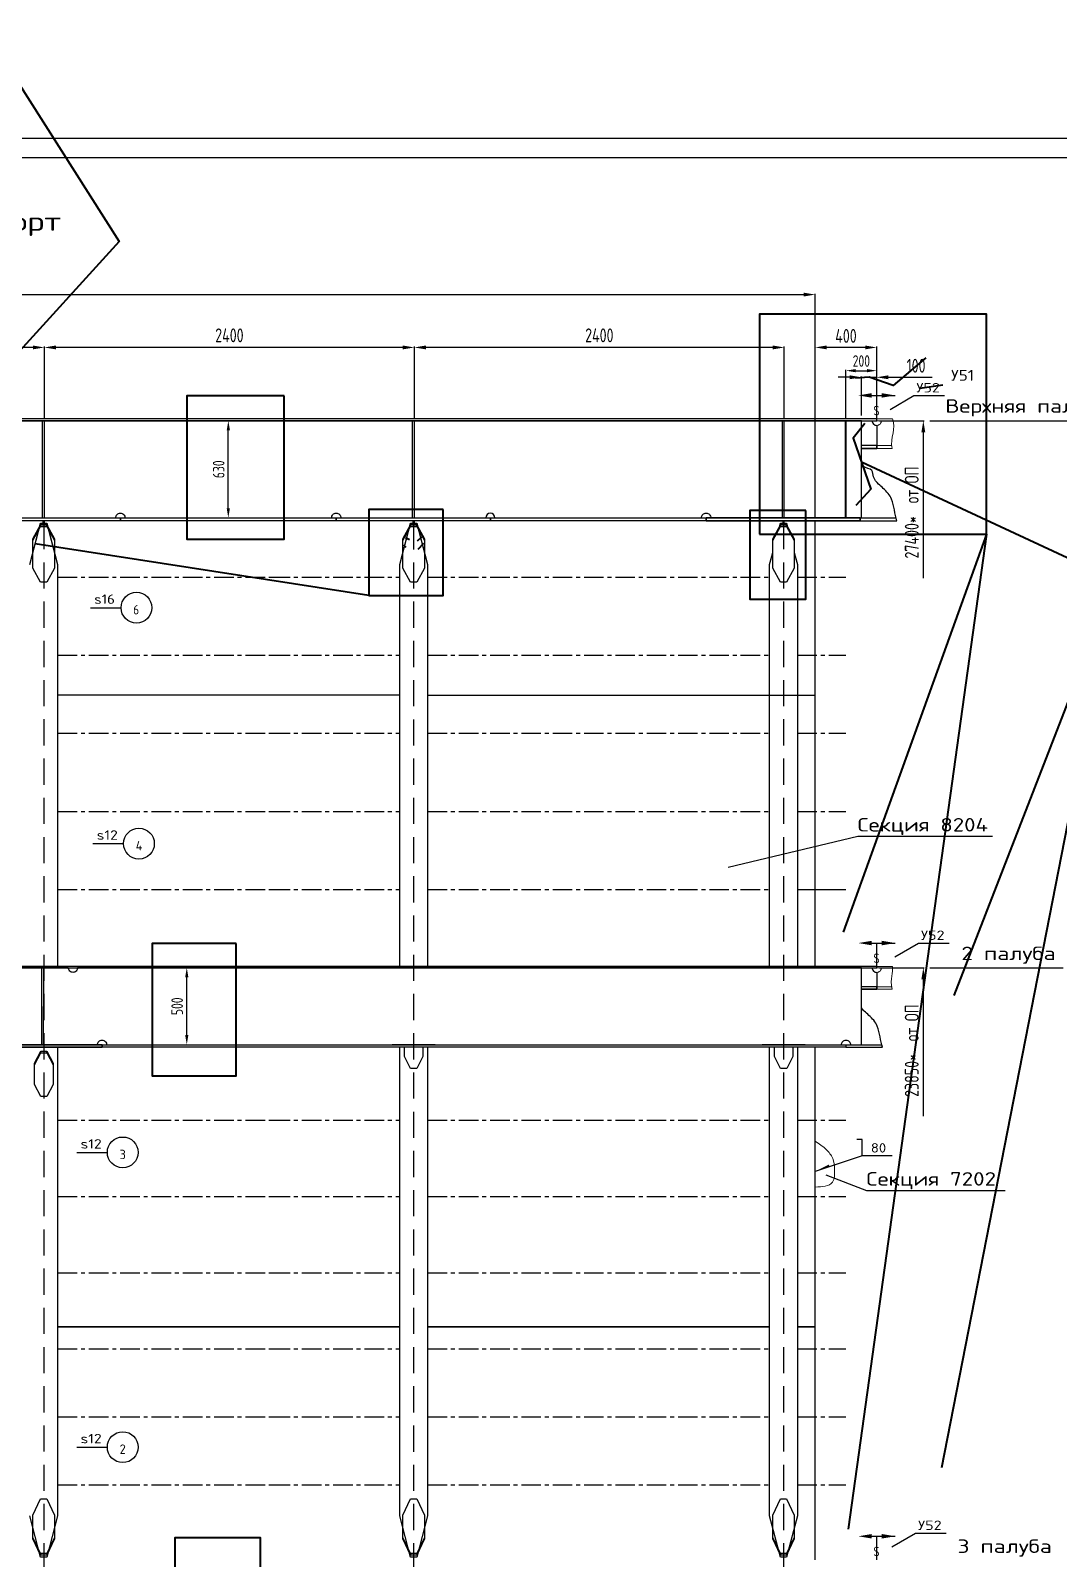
# Model space of a CAD drawing. Header units: millimetres. Extents: x -438477 to 631584, y 118817 to 676146.
# Drawn here: x 163486 to 170155, y 339644 to 349559 of the extents above; entities that cross this region are included whole.
import ezdxf
from ezdxf.enums import TextEntityAlignment as Align

# ---------------------------------------------------------------- set-up
doc = ezdxf.new("R2010")
doc.units = ezdxf.units.MM
for name, pattern in [('AVEVASOLID', [7.5, 7.5]), ('CENTERX2', [20.32, 12.7, -2.54, 2.54, -2.54]), ('DASHED', [2.546053, 1.697368, -0.848684])]:
    doc.linetypes.add(name, pattern=pattern)
doc.layers.get('Defpoints').update_dxf_attribs({"linetype": 'CONTINUOUS'})
for name, color, linetype in [('20_1', 1, 'CONTINUOUS'), ('20_FORMAT', 140, 'CONTINUOUS'), ('20_POZ', 4, 'CONTINUOUS'), ('20_TEXT', 1, 'CONTINUOUS')]:
    doc.layers.add(name, color=color, linetype=linetype)
doc.styles.add('SIMPLEX', font='simplex.shx', dxfattribs={"width": 0.7})
doc.linetypes.add('Шов_Монтажный', pattern='A,0.75,-0.0001,["/",Standard,S=1,R=0,X=0,Y=-0.5],0.75', length=1.5001)
doc.dimstyles.new('Lineyny', dxfattribs={"dimscale": 30, "dimtxt": 3, "dimasz": 2.5, "dimexe": 0.18, "dimexo": 0.625, "dimgap": 1, "dimtad": 1, "dimdec": 0, "dimlfac": -1, "dimzin": 0, "dimtxsty": 'SIMPLEX', "dimcen": 0, "dimdle": 0.38, "dimclrd": 2, "dimclre": 2, "dimclrt": 2, "dimadec": 0, "dimazin": 0, "dimtfac": 1, "dimtdec": 0, "dimtmove": 0, "dimatfit": 0, "dimfxl": 1, "dimtolj": 1, "dimtzin": 0, "dimlwd": -1, "dimarcsym": 0})

# ---------------------------------------------------------------- blocks, each defined once
blk = doc.blocks.new('*D3')
at = {"layer": '20_1', "color": 2, "lineweight": -2, "ltscale": 30, "transparency": 16777216}
blk.add_line((168995.1, 347027.2), (169283.8, 347027.2), dxfattribs=at)
at = {"layer": '20_1', "color": 2, "ltscale": 30, "transparency": 16777216}
blk.add_line((169278.4, 346952.2), (169278.4, 346005.5), dxfattribs=at)
at = {"layer": '20_1', "color": 2, "ltscale": 25, "transparency": 16777216}
blk.add_solid([(169290.9, 346952.2), (169265.9, 346952.2), (169278.4, 347027.2)], dxfattribs=at)
at = {"layer": 'Defpoints', "color": 0, "ltscale": 25, "transparency": 16777216}
for p in [(168976.4, 347027.2), (168606.9, 343927.2), (169278.4, 343927.2)]:
    blk.add_point(p, dxfattribs=at)
at = {"layer": '20_1', "color": 2, "ltscale": 25, "transparency": 16777216, "insert": (169203.4, 346431.5), "char_height": 90, "attachment_point": 5, "rotation": 90, "style": 'SIMPLEX'}
blk.add_mtext('\\A1;27400*  от ОП', dxfattribs=at)
blk = doc.blocks.new('*D4')
at = {"layer": '20_1', "color": 2, "lineweight": -2, "ltscale": 30, "transparency": 16777216}
blk.add_line((168995.1, 343477.2), (169283.8, 343477.2), dxfattribs=at)
at = {"layer": '20_1', "color": 2, "ltscale": 30, "transparency": 16777216}
blk.add_line((169278.4, 343402.2), (169278.4, 342513.1), dxfattribs=at)
at = {"layer": '20_1', "color": 2, "ltscale": 25, "transparency": 16777216}
blk.add_solid([(169290.9, 343402.2), (169265.9, 343402.2), (169278.4, 343477.2)], dxfattribs=at)
at = {"layer": 'Defpoints', "color": 0, "ltscale": 25, "transparency": 16777216}
for p in [(168976.4, 343477.2), (168606.9, 340377.2), (169278.4, 340377.2)]:
    blk.add_point(p, dxfattribs=at)
at = {"layer": '20_1', "color": 2, "ltscale": 25, "transparency": 16777216, "insert": (169203.4, 342939.1), "char_height": 90, "attachment_point": 5, "rotation": 90, "style": 'SIMPLEX'}
blk.add_mtext('\\A1;23850*  от ОП', dxfattribs=at)
blk = doc.blocks.new('*D7')
at = {"layer": '20_1', "color": 2, "lineweight": -2, "ltscale": 30, "transparency": 16777216}
for p, q in [((157376.4, 347047), (157376.4, 347851.2)), ((168576.6, 346396), (168576.6, 347851.2))]:
    blk.add_line(p, q, dxfattribs=at)
at = {"layer": '20_1', "color": 2, "ltscale": 30, "transparency": 16777216}
blk.add_line((157451.4, 347845.8), (168501.6, 347845.8), dxfattribs=at)
at = {"layer": '20_1', "color": 2, "ltscale": 25, "transparency": 16777216}
for points in [[(157451.4, 347858.3), (157451.4, 347833.3), (157376.4, 347845.8)], [(168501.6, 347833.3), (168501.6, 347858.3), (168576.6, 347845.8)]]:
    blk.add_solid(points, dxfattribs=at)
at = {"layer": 'Defpoints', "color": 0, "ltscale": 25, "transparency": 16777216}
for p in [(168576.6, 347845.8), (157376.4, 347028.2), (168576.6, 346377.2)]:
    blk.add_point(p, dxfattribs=at)
at = {"layer": '20_1', "color": 2, "ltscale": 25, "transparency": 16777216, "insert": (162976.5, 347924.3), "char_height": 90, "attachment_point": 5, "style": 'SIMPLEX'}
blk.add_mtext('\\A1;11200*', dxfattribs=at)
blk = doc.blocks.new('*D9')
at = {"layer": '20_1', "color": 2, "ltscale": 30, "transparency": 16777216}
for p, q in [((168801.4, 347309.2), (168726.4, 347309.2)), ((168876.4, 347309.2), (168976.4, 347309.2)), ((169051.4, 347309.2), (169336.4, 347309.2))]:
    blk.add_line(p, q, dxfattribs=at)
at = {"layer": '20_1', "color": 2, "lineweight": -2, "ltscale": 30, "transparency": 16777216}
for p, q in [((168876.4, 347061), (168876.4, 347314.6)), ((168976.4, 347046), (168976.4, 347314.6))]:
    blk.add_line(p, q, dxfattribs=at)
at = {"layer": '20_1', "color": 2, "ltscale": 25, "transparency": 16777216}
for points in [[(168801.4, 347296.7), (168801.4, 347321.7), (168876.4, 347309.2)], [(169051.4, 347321.7), (169051.4, 347296.7), (168976.4, 347309.2)]]:
    blk.add_solid(points, dxfattribs=at)
at = {"layer": 'Defpoints', "color": 0, "ltscale": 25, "transparency": 16777216}
for p in [(168976.4, 347309.2), (168876.4, 347042.2), (168976.4, 347027.2)]:
    blk.add_point(p, dxfattribs=at)
at = {"layer": '20_1', "color": 2, "ltscale": 25, "transparency": 16777216, "insert": (169231.4, 347384.2), "char_height": 90, "attachment_point": 5, "style": 'SIMPLEX'}
blk.add_mtext('\\A1;100', dxfattribs=at)
blk = doc.blocks.new('*D34')
at = {"layer": '20_1', "color": 2, "lineweight": -2, "ltscale": 30, "transparency": 16777216}
for p, q in [((161176.4, 347046), (161176.4, 347508.3)), ((163576.4, 347046), (163576.4, 347508.3))]:
    blk.add_line(p, q, dxfattribs=at)
at = {"layer": '20_1', "color": 2, "ltscale": 30, "transparency": 16777216}
blk.add_line((163501.4, 347502.9), (161251.4, 347502.9), dxfattribs=at)
at = {"layer": '20_1', "color": 2, "ltscale": 25, "transparency": 16777216}
for points in [[(161251.4, 347515.4), (161251.4, 347490.4), (161176.4, 347502.9)], [(163501.4, 347490.4), (163501.4, 347515.4), (163576.4, 347502.9)]]:
    blk.add_solid(points, dxfattribs=at)
at = {"layer": 'Defpoints', "color": 0, "ltscale": 25, "transparency": 16777216}
for p in [(161176.4, 347502.9), (161176.4, 347027.2), (163576.4, 347027.2)]:
    blk.add_point(p, dxfattribs=at)
at = {"layer": '20_1', "color": 2, "ltscale": 25, "transparency": 16777216, "insert": (162376.4, 347581.4), "char_height": 90, "attachment_point": 5, "style": 'SIMPLEX'}
blk.add_mtext('\\A1;2400', dxfattribs=at)
blk = doc.blocks.new('*D35')
at = {"layer": '20_1', "color": 2, "lineweight": -2, "ltscale": 30, "transparency": 16777216}
for p, q in [((163576.4, 347046), (163576.4, 347508.3)), ((165976.4, 347046), (165976.4, 347508.3))]:
    blk.add_line(p, q, dxfattribs=at)
at = {"layer": '20_1', "color": 2, "ltscale": 30, "transparency": 16777216}
blk.add_line((165901.4, 347502.9), (163651.4, 347502.9), dxfattribs=at)
at = {"layer": '20_1', "color": 2, "ltscale": 25, "transparency": 16777216}
for points in [[(163651.4, 347515.4), (163651.4, 347490.4), (163576.4, 347502.9)], [(165901.4, 347490.4), (165901.4, 347515.4), (165976.4, 347502.9)]]:
    blk.add_solid(points, dxfattribs=at)
at = {"layer": 'Defpoints', "color": 0, "ltscale": 25, "transparency": 16777216}
for p in [(163576.4, 347502.9), (163576.4, 347027.2), (165976.4, 347027.2)]:
    blk.add_point(p, dxfattribs=at)
at = {"layer": '20_1', "color": 2, "ltscale": 25, "transparency": 16777216, "insert": (164776.4, 347581.4), "char_height": 90, "attachment_point": 5, "style": 'SIMPLEX'}
blk.add_mtext('\\A1;2400', dxfattribs=at)
blk = doc.blocks.new('*D36')
at = {"layer": '20_1', "color": 2, "lineweight": -2, "ltscale": 30, "transparency": 16777216}
for p, q in [((165976.4, 347046), (165976.4, 347508.3)), ((168376.4, 347046), (168376.4, 347508.3))]:
    blk.add_line(p, q, dxfattribs=at)
at = {"layer": '20_1', "color": 2, "ltscale": 30, "transparency": 16777216}
blk.add_line((168301.4, 347502.9), (166051.4, 347502.9), dxfattribs=at)
at = {"layer": '20_1', "color": 2, "ltscale": 25, "transparency": 16777216}
for points in [[(166051.4, 347515.4), (166051.4, 347490.4), (165976.4, 347502.9)], [(168301.4, 347490.4), (168301.4, 347515.4), (168376.4, 347502.9)]]:
    blk.add_solid(points, dxfattribs=at)
at = {"layer": 'Defpoints', "color": 0, "ltscale": 25, "transparency": 16777216}
for p in [(165976.4, 347502.9), (165976.4, 347027.2), (168376.4, 347027.2)]:
    blk.add_point(p, dxfattribs=at)
at = {"layer": '20_1', "color": 2, "ltscale": 25, "transparency": 16777216, "insert": (167176.4, 347581.4), "char_height": 90, "attachment_point": 5, "style": 'SIMPLEX'}
blk.add_mtext('\\A1;2400', dxfattribs=at)
blk = doc.blocks.new('*D39')
at = {"layer": '20_1', "color": 2, "lineweight": -2, "ltscale": 30, "transparency": 16777216}
for p, q in [((168576.6, 346396), (168576.6, 347508.3)), ((168976.4, 347058), (168976.4, 347508.3))]:
    blk.add_line(p, q, dxfattribs=at)
at = {"layer": '20_1', "color": 2, "ltscale": 30, "transparency": 16777216}
blk.add_line((168901.4, 347502.9), (168651.6, 347502.9), dxfattribs=at)
at = {"layer": '20_1', "color": 2, "ltscale": 25, "transparency": 16777216}
for points in [[(168651.6, 347515.4), (168651.6, 347490.4), (168576.6, 347502.9)], [(168901.4, 347490.4), (168901.4, 347515.4), (168976.4, 347502.9)]]:
    blk.add_solid(points, dxfattribs=at)
at = {"layer": 'Defpoints', "color": 0, "ltscale": 25, "transparency": 16777216}
for p in [(168576.6, 347502.9), (168976.4, 347039.2), (168576.6, 346377.2)]:
    blk.add_point(p, dxfattribs=at)
at = {"layer": '20_1', "color": 2, "ltscale": 25, "transparency": 16777216, "insert": (168776.5, 347577.9), "char_height": 90, "attachment_point": 5, "style": 'SIMPLEX'}
blk.add_mtext('\\A1;400', dxfattribs=at)
blk = doc.blocks.new('*D174')
at = {"layer": '20_1', "color": 2, "lineweight": -2, "ltscale": 25, "transparency": 16777216}
for p, q in [((164753.7, 347027.2), (164764.8, 347027.2)), ((164753.7, 346397.2), (164764.8, 346397.2))]:
    blk.add_line(p, q, dxfattribs=at)
at = {"layer": '20_1', "color": 2, "ltscale": 25, "transparency": 16777216}
blk.add_line((164769.3, 346459.7), (164769.3, 346964.7), dxfattribs=at)
at = {"layer": '20_1', "color": 2, "lineweight": 40, "ltscale": 25, "transparency": 16777216}
for points in [[(164758.9, 346964.7), (164779.8, 346964.7), (164769.3, 347027.2)], [(164758.9, 346459.7), (164779.8, 346459.7), (164769.3, 346397.2)]]:
    blk.add_solid(points, dxfattribs=at)
at = {"layer": 'Defpoints', "color": 0, "lineweight": 40, "ltscale": 25, "transparency": 16777216}
for p in [(164769.3, 347027.2), (164769.3, 347027.2), (164769.3, 346397.2)]:
    blk.add_point(p, dxfattribs=at)
at = {"layer": '20_1', "color": 2, "lineweight": 40, "ltscale": 25, "transparency": 16777216, "insert": (164706.8, 346712.2), "char_height": 75, "attachment_point": 5, "rotation": 90, "style": 'SIMPLEX'}
blk.add_mtext('\\A1;630', dxfattribs=at)
blk = doc.blocks.new('*D175')
at = {"layer": '20_1', "color": 2, "lineweight": -2, "ltscale": 25, "transparency": 16777216}
for p, q in [((164484.2, 343477.2), (164495.3, 343477.2)), ((164484.2, 342977.2), (164495.3, 342977.2))]:
    blk.add_line(p, q, dxfattribs=at)
at = {"layer": '20_1', "color": 2, "ltscale": 25, "transparency": 16777216}
blk.add_line((164499.8, 343039.7), (164499.8, 343414.7), dxfattribs=at)
at = {"layer": '20_1', "color": 2, "lineweight": 40, "ltscale": 25, "transparency": 16777216}
for points in [[(164489.4, 343414.7), (164510.2, 343414.7), (164499.8, 343477.2)], [(164489.4, 343039.7), (164510.2, 343039.7), (164499.8, 342977.2)]]:
    blk.add_solid(points, dxfattribs=at)
at = {"layer": 'Defpoints', "color": 0, "lineweight": 40, "ltscale": 25, "transparency": 16777216}
for p in [(164499.8, 343477.2), (164499.8, 343477.2), (164499.8, 342977.2)]:
    blk.add_point(p, dxfattribs=at)
at = {"layer": '20_1', "color": 2, "lineweight": 40, "ltscale": 25, "transparency": 16777216, "insert": (164437.3, 343227.2), "char_height": 75, "attachment_point": 5, "rotation": 90, "style": 'SIMPLEX'}
blk.add_mtext('\\A1;500', dxfattribs=at)
blk = doc.blocks.new('*D335')
at = {"layer": '20_1', "color": 2, "lineweight": -2, "ltscale": 25, "transparency": 16777216}
for p, q in [((168776.4, 347042.8), (168776.4, 347356.6)), ((168976.4, 347054.8), (168976.4, 347356.6))]:
    blk.add_line(p, q, dxfattribs=at)
at = {"layer": '20_1', "color": 2, "ltscale": 25, "transparency": 16777216}
blk.add_line((168838.9, 347352.1), (168913.9, 347352.1), dxfattribs=at)
at = {"layer": '20_1', "color": 2, "lineweight": 40, "ltscale": 25, "transparency": 16777216}
for points in [[(168838.9, 347362.5), (168838.9, 347341.7), (168776.4, 347352.1)], [(168913.9, 347362.5), (168913.9, 347341.7), (168976.4, 347352.1)]]:
    blk.add_solid(points, dxfattribs=at)
at = {"layer": 'Defpoints', "color": 0, "lineweight": 40, "ltscale": 25, "transparency": 16777216}
for p in [(168976.4, 347352.1), (168776.4, 347027.2), (168976.4, 347039.2)]:
    blk.add_point(p, dxfattribs=at)
at = {"layer": '20_1', "color": 2, "lineweight": 40, "ltscale": 25, "transparency": 16777216, "insert": (168876.4, 347414.6), "char_height": 75, "attachment_point": 5, "style": 'SIMPLEX'}
blk.add_mtext('\\A1;200', dxfattribs=at)

msp = doc.modelspace()

# ---------------------------------------------------------------- hatches: boundary and pattern name
at = {"layer": '20_1'}
msp.add_hatch(color=6, dxfattribs=at).paths.add_polyline_path([(168664.842, 342199.891), (168672.423, 342185.048), (168575.787, 342154.403)])

# ---------------------------------------------------------------- linework, layer by layer
at = {"layer": '20_1', "linetype": 'AVEVASOLID'}
for p, q in [((165543.026, 347027.221), (162509.688, 347027.221)), ((168576.357, 347027.221), (165543.026, 347027.221)), ((163950.356, 342977.221), (163900.356, 342977.221)), ((163900.356, 342961.221), (163950.356, 342961.221)), ((163950.356, 342961.221), (163950.356, 342977.221))]:
    msp.add_line(p, q, dxfattribs=at)
at = {"layer": '20_1', "color": 0, "linetype": 'AVEVASOLID'}
for p, q in [((163562.355, 347027.221), (163562.355, 346407.22)), ((163576.357, 346407.22), (163576.357, 347027.221)), ((165962.355, 347027.221), (165962.355, 346397.219)), ((165976.357, 346397.219), (165976.357, 347027.221)), ((168362.355, 347027.221), (168362.355, 346397.219)), ((168376.357, 346397.219), (168376.357, 347027.221)), ((163562.355, 346489.932), (163562.355, 346397.259)), ((163576.357, 346397.259), (163576.357, 346489.932)), ((163566.353, 346377.221), (163566.353, 346362.222)), ((163566.353, 346362.222), (163576.357, 346362.222)), ((163576.357, 346362.222), (163576.357, 346377.221)), ((165966.353, 346377.221), (165966.353, 346362.222)), ((165966.353, 346362.222), (165976.357, 346362.222)), ((165976.357, 346362.222), (165976.357, 346377.221)), ((168366.353, 346377.221), (168366.353, 346362.222)), ((168366.353, 346362.222), (168376.357, 346362.222)), ((168376.357, 346362.222), (168376.357, 346377.221)), ((163556.35, 343477.221), (163556.35, 342977.216)), ((163570.351, 342977.221), (163571.355, 343477.221))]:
    msp.add_line(p, q, dxfattribs=at)
at = {"layer": '20_1', "color": 30, "lineweight": 40, "ltscale": 25}
msp.add_line((168776.369, 346397.221), (168776.369, 347027.22), dxfattribs=at)
at = {"layer": '20_1', "color": 252, "lineweight": 0, "ltscale": 30}
for p, q in [((168976.353, 347027.226), (169082.253, 347027.216)), ((168976.357, 347039.221), (169077.734, 347039.221)), ((168976.36, 343485.22), (169077.737, 343485.22)), ((168976.357, 343477.221), (169078.776, 343477.228))]:
    msp.add_line(p, q, dxfattribs=at)
at = {"layer": '20_1', "color": 6, "linetype": 'Шов_Монтажный', "ltscale": 25}
for p, q in [((168976.357, 346997.219), (168976.357, 346847.219)), ((168976.357, 343443.218), (168976.357, 343337.131))]:
    msp.add_line(p, q, dxfattribs=at)
at = {"layer": '20_1', "color": 92, "linetype": 'AVEVASOLID', "lineweight": 0}
for p, q in [((163719.356, 346397.219), (163069.356, 346397.219)), ((163419.356, 346377.221), (163719.356, 346377.221)), ((163576.357, 346377.221), (163566.353, 346377.221)), ((163576.357, 346377.221), (163566.353, 346377.221)), ((164069.356, 346397.219), (164019.356, 346397.219)), ((164019.356, 346377.221), (164069.356, 346377.221)), ((164069.356, 346377.221), (164069.356, 346397.219)), ((165469.356, 346397.219), (165469.356, 346377.221)), ((165519.356, 346397.219), (165469.356, 346397.219)), ((165469.356, 346377.221), (165519.356, 346377.221)), ((166119.356, 346397.219), (165819.356, 346397.219)), ((165819.356, 346377.221), (166119.356, 346377.221)), ((165976.357, 346377.221), (165966.353, 346377.221)), ((165976.357, 346377.221), (165966.353, 346377.221)), ((166469.356, 346397.219), (166419.356, 346397.219)), ((166419.356, 346377.221), (166469.356, 346377.221)), ((166469.356, 346377.221), (166469.356, 346397.219)), ((167869.356, 346397.219), (167869.356, 346377.221)), ((167919.356, 346397.219), (167869.356, 346397.219)), ((167869.356, 346377.221), (167919.356, 346377.221)), ((167966.286, 346397.219), (167919.356, 346397.219)), ((167919.356, 346377.221), (167966.286, 346377.221)), ((168012.063, 346397.219), (167966.286, 346397.219)), ((167966.286, 346377.221), (168012.063, 346377.221)), ((168055.55, 346397.219), (168012.063, 346397.219)), ((168012.063, 346377.221), (168055.55, 346377.221)), ((168095.693, 346397.219), (168055.55, 346397.219)), ((168055.55, 346377.221), (168095.693, 346377.221)), ((168131.49, 346397.219), (168095.693, 346397.219)), ((168095.693, 346377.221), (168131.49, 346377.221)), ((168162.063, 346397.219), (168131.49, 346397.219)), ((168131.49, 346377.221), (168162.063, 346377.221)), ((168186.654, 346397.219), (168162.063, 346397.219)), ((168162.063, 346377.221), (168186.654, 346377.221)), ((168204.671, 346397.219), (168186.654, 346397.219)), ((168186.654, 346377.221), (168204.671, 346377.221)), ((168215.657, 346397.219), (168204.671, 346397.219)), ((168204.671, 346377.221), (168215.657, 346377.221)), ((168219.356, 346397.219), (168215.657, 346397.219)), ((168215.657, 346377.221), (168219.356, 346377.221)), ((168519.356, 346397.219), (168219.356, 346397.219)), ((168219.356, 346377.221), (168519.356, 346377.221)), ((168376.357, 346377.221), (168366.353, 346377.221)), ((168376.357, 346377.221), (168366.353, 346377.221)), ((168523.049, 346397.219), (168519.356, 346397.219)), ((168519.356, 346377.221), (168523.049, 346377.221)), ((168534.041, 346397.219), (168523.049, 346397.219)), ((168523.049, 346377.221), (168534.041, 346377.221)), ((168552.053, 346397.219), (168534.041, 346397.219)), ((168534.041, 346377.221), (168552.053, 346377.221)), ((168576.65, 346397.219), (168552.053, 346397.219)), ((168552.053, 346377.221), (168576.65, 346377.221)), ((168607.222, 346397.219), (168576.65, 346397.219)), ((168576.65, 346377.221), (168607.222, 346377.221)), ((168607.222, 346377.221), (168643.02, 346377.221)), ((168643.02, 346377.221), (168683.162, 346377.221)), ((168683.162, 346377.221), (168726.65, 346377.221)), ((168772.426, 346397.219), (168726.65, 346397.219)), ((168726.65, 346377.221), (168772.426, 346377.221)), ((168819.356, 346397.219), (168772.426, 346397.219)), ((168772.426, 346377.221), (168819.356, 346377.221)), ((168869.356, 346397.219), (168819.356, 346397.219)), ((168819.356, 346377.221), (168869.356, 346377.221)), ((168869.356, 346377.221), (168869.356, 346397.219)), ((168576.357, 345246.221), (168576.357, 345247.949)), ((168976.357, 343485.22), (163761.342, 343485.22)), ((168976.357, 343477.221), (168976.357, 343485.22)), ((163761.342, 343477.221), (168976.357, 343477.221)), ((163680.355, 342977.221), (163460.354, 342977.221)), ((163460.354, 342961.221), (163680.355, 342961.221)), ((163683.065, 342977.221), (163680.355, 342977.221)), ((163680.355, 342961.221), (163683.065, 342961.221)), ((163691.121, 342977.221), (163683.065, 342977.221)), ((163683.065, 342961.221), (163691.121, 342961.221)), ((163704.335, 342977.221), (163691.121, 342977.221)), ((163691.121, 342961.221), (163704.335, 342961.221)), ((163722.371, 342977.221), (163704.335, 342977.221)), ((163704.335, 342961.221), (163722.371, 342961.221)), ((163744.796, 342977.221), (163722.371, 342977.221)), ((163722.371, 342961.221), (163744.796, 342961.221)), ((163771.041, 342977.221), (163744.796, 342977.221)), ((163744.796, 342961.221), (163771.041, 342961.221)), ((163800.478, 342977.221), (163771.041, 342977.221)), ((163771.041, 342961.221), (163800.478, 342961.221)), ((163800.478, 342961.221), (163832.369, 342961.221)), ((163832.369, 342961.221), (163865.944, 342961.221)), ((163900.356, 342977.221), (163865.944, 342977.221)), ((163865.944, 342961.221), (163900.356, 342961.221)), ((168576.357, 341147.219), (168576.357, 341148.95))]:
    msp.add_line(p, q, dxfattribs=at)
at = {"layer": '20_1', "color": 12, "linetype": 'AVEVASOLID'}
for p, q in [((163551.357, 346360.36), (163551.357, 346362.377)), ((163551.357, 346362.377), (163591.353, 346362.377)), ((163591.353, 346360.36), (163591.353, 346362.377)), ((165951.357, 346360.36), (165951.357, 346362.377)), ((165951.357, 346362.377), (165991.353, 346362.377)), ((165991.353, 346360.36), (165991.353, 346362.377)), ((168351.357, 346360.36), (168351.357, 346362.377)), ((168351.357, 346362.377), (168391.353, 346362.377)), ((168391.353, 346360.36), (168391.353, 346362.377)), ((163551.357, 346341.821), (163551.357, 346352.407)), ((163551.357, 346352.407), (163591.353, 346352.407)), ((163591.353, 346341.821), (163591.353, 346352.407)), ((165951.357, 346341.821), (165951.357, 346352.407)), ((165951.357, 346352.407), (165991.353, 346352.407)), ((165991.353, 346341.821), (165991.353, 346352.407)), ((168351.357, 346341.821), (168351.357, 346352.407)), ((168351.357, 346352.407), (168391.353, 346352.407)), ((168391.353, 346341.821), (168391.353, 346352.407)), ((163501.357, 346070.043), (163501.357, 346250.237)), ((165901.357, 346070.043), (165901.357, 346250.237)), ((168301.357, 346070.043), (168301.357, 346250.237)), ((165881.356, 343485.22), (165881.356, 346093.179)), ((168281.356, 343485.22), (168281.356, 346093.179)), ((163552.358, 342925.82), (163552.358, 342936.407)), ((163552.358, 342936.407), (163592.354, 342936.407)), ((163592.354, 342925.82), (163592.354, 342936.407)), ((166112.355, 342977.239), (165832.357, 342977.239)), ((165881.356, 339919.229), (165881.356, 342961.221)), ((165912.355, 342902.123), (165912.355, 342961.221)), ((168512.355, 342977.239), (168232.357, 342977.239)), ((168281.356, 339919.229), (168281.356, 342961.221)), ((168312.355, 342902.123), (168312.355, 342961.221)), ((163512.355, 342720.126), (163512.355, 342847.317)), ((163551.357, 339674.725), (163551.357, 339665.566)), ((163591.353, 339665.566), (163551.357, 339665.566)), ((163591.353, 339674.725), (163591.353, 339665.566)), ((165951.357, 339674.725), (165951.357, 339665.566)), ((165991.353, 339665.566), (165951.357, 339665.566)), ((165991.353, 339674.725), (165991.353, 339665.566)), ((168351.357, 339674.725), (168351.357, 339665.566)), ((168391.353, 339665.566), (168351.357, 339665.566)), ((168391.353, 339674.725), (168391.353, 339665.566))]:
    msp.add_line(p, q, dxfattribs=at)
at = {"layer": '20_1', "color": 0, "linetype": 'DASHED', "ltscale": 100}
for p, q in [((163571.355, 346362.377), (163571.355, 336560.47)), ((165971.355, 346362.222), (165971.355, 336560.47)), ((168371.355, 346362.377), (168371.355, 336560.47))]:
    msp.add_line(p, q, dxfattribs=at)
at = {"layer": '20_1', "color": 6, "linetype": 'Шов_Монтажный', "ltscale": 100}
for p, q in [((168576.357, 345246.221), (168576.65, 346377.221)), ((168576.357, 343485.22), (168576.357, 345246.221)), ((168576.357, 341147.219), (168576.357, 342961.221)), ((168576.357, 339635.22), (168576.357, 341147.219))]:
    msp.add_line(p, q, dxfattribs=at)
at = {"layer": '20_1', "color": 252, "ltscale": 25}
for p, q in [((168869.356, 346397.219), (169102.37, 346397.219)), ((168869.356, 346377.221), (169107.449, 346377.221)), ((168776.357, 342977.221), (169010.278, 342977.221)), ((168776.357, 342961.221), (169014.45, 342961.221))]:
    msp.add_line(p, q, dxfattribs=at)
at = {"layer": '20_1', "color": 3, "linetype": 'CENTERX2', "ltscale": 10}
for p, q in [((163661.354, 346012.886), (165043.026, 346012.886)), ((165043.026, 346012.886), (165881.356, 346012.886)), ((166061.354, 346012.886), (168281.356, 346012.886)), ((168461.354, 346012.886), (168776.357, 346012.886)), ((163661.354, 345505.898), (165043.026, 345505.898)), ((165043.026, 345505.898), (165881.356, 345505.898)), ((166061.354, 345505.898), (168281.356, 345505.898)), ((168461.354, 345505.898), (168776.357, 345505.898)), ((163661.354, 344998.829), (165043.026, 344998.829)), ((165043.026, 344998.829), (165881.356, 344998.829)), ((166061.354, 344998.829), (168281.356, 344998.829)), ((168461.354, 344998.829), (168776.357, 344998.829)), ((163661.354, 344491.515), (165043.026, 344491.515)), ((165043.026, 344491.515), (165881.356, 344491.515)), ((166061.354, 344491.515), (168281.356, 344491.515)), ((168461.354, 344491.515), (168776.357, 344491.515)), ((163661.354, 343984.22), (165043.023, 343984.22)), ((165043.023, 343984.22), (165881.356, 343984.22)), ((166061.354, 343984.22), (168281.356, 343984.22)), ((163661.354, 342487.215), (165043.026, 342487.215)), ((165043.026, 342487.215), (165881.356, 342487.215)), ((166061.354, 342487.215), (168281.356, 342487.215)), ((168461.354, 342487.215), (168776.357, 342487.215)), ((163661.354, 341993.215), (165043.026, 341993.215)), ((165043.026, 341993.215), (165881.356, 341993.215)), ((166061.354, 341993.215), (168281.356, 341993.215)), ((168461.354, 341993.215), (168776.357, 341993.215)), ((163661.354, 341498.217), (165043.02, 341498.217)), ((165043.02, 341498.217), (165881.356, 341498.217)), ((166061.354, 341498.217), (168281.356, 341498.217)), ((168461.354, 341498.217), (168776.357, 341498.217)), ((163661.354, 341003.215), (165043.026, 341003.215)), ((165043.026, 341003.215), (165881.356, 341003.215)), ((166061.354, 341003.215), (168281.356, 341003.215)), ((168461.354, 341003.215), (168776.357, 341003.215)), ((163661.354, 340563.216), (165043.026, 340563.216)), ((165043.026, 340563.216), (165881.356, 340563.216)), ((166061.354, 340563.216), (168281.356, 340563.216)), ((168461.354, 340563.216), (168776.357, 340563.216)), ((163661.354, 340122.216), (165043.026, 340122.216)), ((165043.026, 340122.216), (165881.356, 340122.216)), ((166061.354, 340122.216), (168281.356, 340122.216)), ((168461.354, 340122.216), (168776.357, 340122.216))]:
    msp.add_line(p, q, dxfattribs=at)
at = {"layer": '20_1', "color": 6, "linetype": 'AVEVASOLID'}
for p, q in [((165881.356, 345246.221), (163661.354, 345246.221)), ((166061.354, 345246.221), (168576.357, 345246.221)), ((164843.026, 341147.219), (163661.354, 341147.219)), ((163661.354, 341147.219), (164843.026, 341147.219)), ((164843.026, 341147.219), (165881.356, 341147.219)), ((165881.356, 341147.219), (164843.026, 341147.219)), ((168281.356, 341147.219), (166061.354, 341147.219)), ((166061.354, 341147.219), (168281.356, 341147.219)), ((168576.357, 341147.219), (168461.354, 341147.219)), ((168461.354, 341147.219), (168576.357, 341147.219))]:
    msp.add_line(p, q, dxfattribs=at)
at = {"layer": '20_1', "color": 3, "ltscale": 10}
msp.add_line((168461.354, 343984.22), (168776.357, 343984.22), dxfattribs=at)
at = {"layer": '20_1', "color": 30, "lineweight": 40, "ltscale": 25}
for points in [[(163189.526, 349559.407), (164061.399, 348189.934), (163349.437, 347407.686)], [(169294.19, 347434.795), (169082.341, 347256.2), (168926.36, 347309.213), (168838.866, 347302.963)], [(169405.079, 347257.853), (169256.123, 347236.356)], [(168899.27, 347009.481), (168822.807, 346913.153), (168937.501, 346582.649), (168841.092, 346476.357)], [(173431.458, 345993.328), (170522.88, 345993.328), (168876.369, 346758.807)], [(165918.941, 346270.259), (165944.658, 346256.243)], [(166022.142, 346272.261), (165995.423, 346246.232)], [(169688.161, 346291.911), (168759.442, 343709.008)], [(169688.161, 346291.911), (168791.32, 339834.243)], [(165681.484, 345891.972), (163516.356, 346228.787)], [(165905.936, 346221.14), (165921.469, 346206.142)], [(166035.836, 346229.881), (165999.43, 346190.505)], [(170522.88, 345993.328), (169395.804, 340231.04)], [(170522.88, 345993.328), (169475.589, 343296.799)]]:
    msp.add_lwpolyline(points, dxfattribs=at)
for points in [[(168216.551, 346291.911), (169688.161, 346291.911), (169688.161, 347719.777), (168216.551, 347719.777)], [(165132.041, 347187.792), (164499.779, 347187.792), (164499.779, 346257.892), (165132.041, 346257.892)], [(166162.823, 346450.541), (165681.484, 346450.541), (165681.484, 345891.972), (166162.823, 345891.972)], [(168517.12, 346445.415), (168153.878, 346445.415), (168153.878, 345868.908), (168517.12, 345868.908)], [(164820.633, 343633.625), (164274.701, 343633.625), (164274.701, 342776.46), (164820.633, 342776.46)], [(164422.964, 338838.021), (164979.122, 338838.021), (164979.122, 339777.788), (164422.964, 339777.788)]]:
    msp.add_lwpolyline(points, close=True, dxfattribs=at)
at = {"layer": '20_1'}
for points in [[(168896.357, 347191.513), (169096.357, 347191.513)], [(168976.357, 347039.221), (168976.357, 347191.513)], [(169321.442, 347027.216), (170414.417, 347027.216)], [(168896.357, 343637.512), (169096.357, 343637.512)], [(168976.357, 343485.22), (168976.357, 343637.512)], [(169321.448, 343477.228), (170186.613, 343477.228)], [(168896.357, 339787.512), (169096.357, 339787.512)], [(168976.357, 339635.22), (168976.357, 339787.512)]]:
    msp.add_lwpolyline(points, dxfattribs=at)
at = {"layer": '20_1', "color": 4, "ltscale": 0.5}
for points in [[(169415.682, 347187.946), (169216.468, 347187.946), (169063.097, 347098.524)], [(169445.625, 343634.569), (169246.411, 343634.569), (169093.039, 343545.147)], [(169426.911, 339805.155), (169227.697, 339805.155), (169074.325, 339715.733)]]:
    msp.add_lwpolyline(points, dxfattribs=at)
at = {"layer": '20_1', "color": 0, "linetype": 'AVEVASOLID'}
for points in [[(161326.375, 347027.221), (168976.357, 347027.221), (168976.357, 347039.221), (161326.375, 347039.221), (161326.375, 347027.221)], [(161326.375, 347027.221), (168976.357, 347027.221), (168976.357, 347039.221), (161326.375, 347039.221), (161326.375, 347027.221)], [(157776.357, 343477.221), (168976.357, 343477.221), (168976.357, 343485.22), (157776.357, 343485.22), (157776.357, 343477.221)]]:
    msp.add_lwpolyline(points, dxfattribs=at)
at = {"layer": '20_1', "linetype": 'AVEVASOLID'}
for points in [[(168876.369, 347027.221), (161356.374, 347027.221, -0.19892856)], [(161656.356, 347027.221), (168946.358, 347027.221, 0.19892856), (168955.141, 347006.008, 0.19888391), (168976.357, 346997.219), (168976.357, 346847.219), (168876.369, 346847.219)], [(161656.356, 347027.221), (168946.358, 347027.221, 0.19892856), (168955.141, 347006.008, 0.19888391), (168976.357, 346997.219), (168976.357, 346847.219), (168876.369, 346847.219)], [(161656.356, 347027.221), (168946.358, 347027.221, 0.19892856), (168955.141, 347006.008, 0.19888391), (168976.357, 346997.219), (168976.357, 346847.219), (168876.369, 346847.219)], [(163099.343, 346397.219), (164039.345, 346397.219, -0.19892856), (164048.128, 346418.432, -0.19888391), (164069.344, 346427.221, -0.19888391), (164090.56, 346418.432, -0.19892856), (164099.343, 346397.219), (165439.345, 346397.219, -0.19892856), (165448.128, 346418.432, -0.19888391), (165469.344, 346427.221, -0.19888391), (165490.56, 346418.432, -0.19892856), (165499.343, 346397.219), (167839.345, 346397.219, -0.19892856), (167848.128, 346418.432, -0.19888391), (167869.344, 346427.221, -0.19888391), (167890.56, 346418.432, -0.19892856), (167899.343, 346397.219), (168876.369, 346397.219), (168876.369, 347027.221)], [(157806.356, 343477.221), (159446.358, 343477.221, 0.19890833), (159452.218, 343463.079, 0.19898161), (159466.353, 343457.22, 0.19890833), (159480.495, 343463.079, 0.19890833), (159486.354, 343477.221), (159656.356, 343477.221, 0.19890833), (159662.215, 343463.079, 0.19890833), (159676.357, 343457.22, 0.19890833), (159690.499, 343463.079, 0.19890833), (159696.358, 343477.221), (168946.358, 343477.221, 0.19892856), (168955.141, 343456.008, 0.19888391), (168976.357, 343447.219), (168976.357, 343337.222), (168876.369, 343337.222)], [(163220.345, 342977.221), (163920.357, 342977.221, -0.19892856), (163929.14, 342998.434, -0.19889402), (163950.356, 343007.22, -0.19889402), (163971.572, 342998.434, -0.19892856), (163980.355, 342977.221), (168746.358, 342977.221, -0.19892856), (168755.141, 342998.434, -0.19889402), (168776.357, 343007.22, -0.19889402), (168797.573, 342998.434, -0.19892856), (168806.356, 342977.221), (168876.369, 342977.221), (168876.369, 343477.221)], [(168876.369, 343477.221), (163791.317, 343477.221, -0.19892856), (163782.534, 343456.008, -0.19888391), (163761.318, 343447.219, -0.19888391), (163740.102, 343456.008, -0.19892856), (163731.319, 343477.221), (163421.315, 343477.221, -0.19892856)]]:
    msp.add_lwpolyline(points, format="xyb", dxfattribs=at)
at = {"layer": '20_1', "color": 252, "linetype": 'AVEVASOLID', "lineweight": 0}
for points in [[(169076.345, 346847.219), (168976.357, 346847.219), (168976.357, 346997.219, 0.19888391), (168997.573, 347006.008, 0.19892856), (169006.356, 347027.221)], [(169076.345, 343337.131), (168976.357, 343337.131), (168976.357, 343447.219, 0.19888391), (168997.573, 343456.008, 0.19892856), (169006.356, 343477.221)]]:
    msp.add_lwpolyline(points, format="xyb", dxfattribs=at)
at = {"layer": '20_1', "color": 1, "linetype": 'AVEVASOLID'}
for points in [[(168876.369, 346847.219), (168976.357, 346847.219), (168976.357, 346866.87), (168876.369, 346866.87)], [(168876.369, 346847.219), (168976.357, 346847.219), (168976.357, 346866.87), (168876.369, 346866.87)], [(168876.369, 346847.219), (168976.357, 346847.219), (168976.357, 346866.87), (168876.369, 346866.87)], [(165469.344, 346377.221), (164069.344, 346377.221), (164069.344, 346397.219), (165469.344, 346397.219), (165469.344, 346377.221)], [(167869.344, 346377.221), (166469.344, 346377.221), (166469.344, 346397.219), (167869.344, 346397.219), (167869.344, 346377.221)]]:
    msp.add_lwpolyline(points, dxfattribs=at)
at = {"layer": '20_1', "color": 252, "linetype": 'AVEVASOLID', "lineweight": 0}
for points in [[(169073.08, 346866.87), (168976.357, 346866.87), (168976.357, 346847.219)], [(169073.08, 343353.85), (168976.357, 343353.85), (168976.357, 343337.222)]]:
    msp.add_lwpolyline(points, dxfattribs=at)
at = {"layer": '20_1', "color": 12, "linetype": 'AVEVASOLID'}
for points in [[(163069.356, 346397.219), (164069.344, 346397.219), (164069.344, 346377.221), (163069.356, 346377.221), (163069.356, 346397.219)], [(163481.356, 346093.179), (163481.356, 346095.196), (163551.357, 346362.377)], [(163481.356, 346093.179), (163551.357, 346360.36), (163591.353, 346360.36), (163661.354, 346093.179)], [(163591.353, 346362.377), (163661.354, 346095.196), (163661.354, 346093.179)], [(165469.356, 346397.219), (166469.356, 346397.219), (166469.356, 346377.221), (165469.356, 346377.221), (165469.356, 346397.219)], [(165881.356, 346093.179), (165881.356, 346095.196), (165951.357, 346362.377)], [(165881.356, 346093.179), (165951.357, 346360.36), (165991.353, 346360.36), (166061.354, 346093.179)], [(165991.353, 346362.377), (166061.354, 346095.196), (166061.354, 346093.179)], [(167869.356, 346397.219), (168869.356, 346397.219), (168869.356, 346377.221), (167869.356, 346377.221), (167869.356, 346397.219)], [(168341.002, 346322.853), (168351.357, 346362.377)], [(168342.018, 346324.715), (168351.357, 346360.36), (168391.353, 346360.36), (168400.692, 346324.715)], [(168391.353, 346362.377), (168401.709, 346322.853)], [(163501.357, 346250.237), (163501.357, 346260.824), (163551.357, 346352.407)], [(163501.357, 346250.237), (163551.357, 346341.821), (163591.353, 346341.821), (163641.353, 346250.237)], [(163591.353, 346352.407), (163641.353, 346260.824), (163641.353, 346250.237)], [(165901.357, 346250.237), (165901.357, 346260.824), (165951.357, 346352.407)], [(165901.357, 346250.237), (165951.357, 346341.821), (165991.353, 346341.821), (166041.353, 346250.237)], [(165991.353, 346352.407), (166041.353, 346260.824), (166041.353, 346250.237)], [(168301.357, 346250.237), (168301.357, 346260.824), (168351.357, 346352.407)], [(168301.357, 346250.237), (168351.357, 346341.821), (168391.353, 346341.821), (168441.353, 346250.237)], [(168391.353, 346352.407), (168441.353, 346260.824), (168441.353, 346250.237)], [(163641.353, 346250.237), (163641.353, 346070.043), (163591.353, 345978.46), (163551.357, 345978.46), (163501.357, 346070.043)], [(166041.353, 346250.237), (166041.353, 346070.043), (165991.353, 345978.46), (165951.357, 345978.46), (165901.357, 346070.043)], [(168281.356, 346093.179), (168281.356, 346095.196), (168301.357, 346171.537)], [(168281.356, 346093.179), (168301.357, 346169.52)], [(168441.353, 346250.237), (168441.353, 346070.043), (168391.353, 345978.46), (168351.357, 345978.46), (168301.357, 346070.043)], [(168441.353, 346171.537), (168461.354, 346095.196), (168461.354, 346093.179)], [(168441.353, 346169.52), (168461.354, 346093.179)], [(163661.354, 346093.179), (163661.354, 343485.22)], [(166061.354, 346093.179), (166061.354, 343485.22)], [(168461.354, 346093.179), (168461.354, 343485.22)], [(168876.369, 343337.222), (168976.357, 343337.222), (168976.357, 343353.893), (168876.369, 343353.893)], [(168876.369, 343337.222), (168976.357, 343337.222), (168976.357, 343353.893), (168876.369, 343353.893)], [(168876.369, 343337.222), (168976.357, 343337.222), (168976.357, 343353.893), (168876.369, 343353.893)], [(168876.369, 343337.222), (168976.357, 343337.222), (168976.357, 343353.893), (168876.369, 343353.893)], [(163661.354, 342961.221), (163661.354, 339919.229), (163591.353, 339652.047), (163551.357, 339652.047), (163481.356, 339919.229)], [(163512.355, 342847.317), (163512.355, 342857.907), (163552.358, 342936.407)], [(163512.355, 342847.317), (163552.358, 342925.82), (163592.354, 342925.82), (163632.357, 342847.317)], [(163592.354, 342936.407), (163632.357, 342857.907), (163632.357, 342847.317)], [(166061.354, 342961.221), (166061.354, 339919.229), (165991.353, 339652.047), (165951.357, 339652.047), (165881.356, 339919.229)], [(166032.357, 342961.221), (166032.357, 342902.123), (165992.354, 342823.626), (165952.358, 342823.626), (165912.355, 342902.123)], [(168461.354, 342961.221), (168461.354, 339919.229), (168391.353, 339652.047), (168351.357, 339652.047), (168281.356, 339919.229)], [(168432.357, 342961.221), (168432.357, 342902.123), (168392.354, 342823.626), (168352.358, 342823.626), (168312.355, 342902.123)], [(163632.357, 342847.317), (163632.357, 342720.126), (163592.354, 342641.625), (163552.358, 342641.625), (163512.355, 342720.126)], [(163501.357, 339780.612), (163501.357, 339924.807), (163551.357, 340030.697), (163591.353, 340030.697), (163641.353, 339924.807), (163641.353, 339780.612)], [(165901.357, 339780.612), (165901.357, 339924.807), (165951.357, 340030.697), (165991.353, 340030.697), (166041.353, 339924.807), (166041.353, 339780.612)], [(168301.357, 339780.612), (168301.357, 339924.807), (168351.357, 340030.697), (168391.353, 340030.697), (168441.353, 339924.807), (168441.353, 339780.612)], [(163551.357, 339665.566), (163501.357, 339771.453), (163501.357, 339780.612)], [(163641.353, 339780.612), (163591.353, 339674.725), (163551.357, 339674.725), (163501.357, 339780.612)], [(163641.353, 339780.612), (163641.353, 339771.453), (163591.353, 339665.566)], [(165951.357, 339665.566), (165901.357, 339771.453), (165901.357, 339780.612)], [(166041.353, 339780.612), (165991.353, 339674.725), (165951.357, 339674.725), (165901.357, 339780.612)], [(166041.353, 339780.612), (166041.353, 339771.453), (165991.353, 339665.566)], [(168351.357, 339665.566), (168301.357, 339771.453), (168301.357, 339780.612)], [(168441.353, 339780.612), (168391.353, 339674.725), (168351.357, 339674.725), (168301.357, 339780.612)], [(168441.353, 339780.612), (168441.353, 339771.453), (168391.353, 339665.566)]]:
    msp.add_lwpolyline(points, dxfattribs=at)
at = {"layer": '20_1', "color": 0, "ltscale": 30}
for points in [[(163069.356, 346397.219), (164069.344, 346397.219), (164069.344, 346377.221), (163069.356, 346377.221)], [(165469.344, 346397.219), (166469.344, 346397.219), (166469.344, 346377.221), (165469.344, 346377.221)], [(167869.344, 346377.221), (168869.356, 346377.221), (168869.356, 346397.219), (167869.344, 346397.219)], [(163190.358, 342961.221), (163950.356, 342961.221), (163950.356, 342977.221), (163190.358, 342977.221)]]:
    msp.add_lwpolyline(points, close=True, dxfattribs=at)
at = {"layer": '20_1', "color": 12, "linetype": 'AVEVASOLID'}
msp.add_lwpolyline([(157806.356, 343477.221), (159446.358, 343477.221, 0.19890833), (159452.218, 343463.079, 0.19898161), (159466.353, 343457.22, 0.19890833), (159480.495, 343463.079, 0.19890833), (159486.354, 343477.221), (159656.356, 343477.221, 0.19890833), (159662.215, 343463.079, 0.19890833), (159676.357, 343457.22, 0.19890833), (159690.499, 343463.079, 0.19890833), (159696.358, 343477.221), (168946.358, 343477.221, 0.19892856), (168955.141, 343456.008, 0.19888391), (168976.357, 343447.219), (168976.357, 343337.222), (168876.369, 343337.222)], format="xyb", dxfattribs=at)
msp.add_lwpolyline([(157806.356, 343477.221), (159446.358, 343477.221, 0.19890833), (159452.218, 343463.079, 0.19898161), (159466.353, 343457.22, 0.19890833), (159480.495, 343463.079, 0.19890833), (159486.354, 343477.221), (159656.356, 343477.221, 0.19890833), (159662.215, 343463.079, 0.19890833), (159676.357, 343457.22, 0.19890833), (159690.499, 343463.079, 0.19890833), (159696.358, 343477.221), (168946.358, 343477.221, 0.19892856), (168955.141, 343456.008, 0.19888391), (168976.357, 343447.219), (168976.357, 343337.222), (168876.369, 343337.222)], format="xyb", dxfattribs=at)
msp.add_lwpolyline([(157806.356, 343477.221), (159446.358, 343477.221, 0.19890833), (159452.218, 343463.079, 0.19898161), (159466.353, 343457.22, 0.19890833), (159480.495, 343463.079, 0.19890833), (159486.354, 343477.221), (159656.356, 343477.221, 0.19890833), (159662.215, 343463.079, 0.19890833), (159676.357, 343457.22, 0.19890833), (159690.499, 343463.079, 0.19890833), (159696.358, 343477.221), (168946.358, 343477.221, 0.19892856), (168955.141, 343456.008, 0.19888391), (168976.357, 343447.219), (168976.357, 343337.222), (168876.369, 343337.222)], format="xyb", dxfattribs=at)
at = {"layer": '20_1', "linetype": 'AVEVASOLID'}
for points in [[(163190.358, 342977.221), (163950.356, 342977.221), (163950.356, 342961.221), (163190.358, 342961.221), (163190.358, 342977.221)], [(163950.356, 342977.221), (168776.357, 342977.221), (168776.357, 342961.221), (163950.356, 342961.221), (163950.356, 342977.221)]]:
    msp.add_lwpolyline(points, dxfattribs=at)
at = {"layer": '20_1', "color": 6}
for points in [[(168881.911, 342255.667), (168881.911, 342363.133), (168847.596, 342363.133)], [(169076.814, 342255.667), (168881.911, 342255.667), (168576.357, 342154.345)]]:
    msp.add_lwpolyline(points, dxfattribs=at)
at = {"layer": '20_1', "ltscale": 30}
msp.add_arc((166469.344, 346397.219), 30.002, 0, 180, dxfattribs=at)
at = {"layer": '20_1', "color": 252, "lineweight": 0, "ltscale": 30}
for points in [[(169077.734, 347039.221), (169107.807, 346976.781), (169058.903, 346918.779), (169076.345, 346847.219)], [(169077.734, 343485.22), (169085.061, 343445.067), (169058.903, 343408.782), (169076.345, 343337.222)]]:
    msp.add_open_spline(points, degree=3, dxfattribs=at)
at = {"layer": '20_1', "color": 252, "ltscale": 25}
for points, knots in [([(169107.449, 346377.221), (169101.444, 346400.722), (169089.498, 346447.472), (169078.012, 346526.11), (169031.441, 346579.234), (168983.096, 346617.663), (168952.24, 346654.938), (168952.215, 346717.437), (168895.443, 346717.858), (168880.603, 346741.93), (168876.369, 346748.798)], [0, 0, 0, 0, 72.99677106, 145.20949236, 233.70088793, 274.70467857, 331.91388887, 374.73632867, 434.00967779, 457.67252692, 457.67252692, 457.67252692, 457.67252692]), ([(169014.45, 342961.221), (169008.746, 342983.541), (168995.855, 343028.629), (168985.17, 343106.165), (168938.423, 343159.228), (168897.697, 343191.626), (168881.809, 343208.617), (168876.369, 343216.212)], [0, 0, 0, 0, 69.11241525, 141.32513655, 229.8165321, 270.82032272, 298.67781412, 298.67781412, 298.67781412, 298.67781412])]:
    msp.add_open_spline(points, degree=3, knots=knots, dxfattribs=at)
at = {"layer": '20_1', "color": 252, "lineweight": 0, "ltscale": 20}
msp.add_open_spline([(168576.357, 342352.201), (168601.66, 342335.428), (168646.447, 342305.74), (168697.313, 342241.073), (168704.737, 342166.654), (168701.706, 342059.223), (168622.508, 342056.062), (168576.357, 342054.22)], degree=3, knots=[0, 0, 0, 0, 91.20850432, 161.4401261, 235.26720888, 318.71230703, 435.25003327, 435.25003327, 435.25003327, 435.25003327], dxfattribs=at)
at = {"layer": '20_1'}
for points in [[(168943.857, 347206.097), (168943.857, 347176.93), (168856.357, 347191.513)], [(169008.857, 347206.097), (169008.857, 347176.93), (169096.357, 347191.513)], [(168943.857, 343652.096), (168943.857, 343622.929), (168856.357, 343637.512)], [(169008.857, 343652.096), (169008.857, 343622.929), (169096.357, 343637.512)], [(168943.857, 339802.096), (168943.857, 339772.929), (168856.357, 339787.512)], [(169008.857, 339802.096), (169008.857, 339772.929), (169096.357, 339787.512)]]:
    msp.add_solid(points, dxfattribs=at)
at = {"layer": '20_FORMAT', "color": 4}
msp.add_lwpolyline([(154777.063, 334008.858), (175802.063, 334008.858), (175802.063, 348858.858), (154777.063, 348858.858)], close=True, dxfattribs=at)
at = {"layer": '20_FORMAT', "color": 7}
msp.add_lwpolyline([(155277.063, 334133.858), (175677.063, 334133.858), (175677.063, 348733.858), (155277.063, 348733.858)], close=True, dxfattribs=at)
at = {"layer": '20_POZ'}
for p, q in [((163874.292, 345813.734), (164073.365, 345813.734)), ((163890.247, 344282.92), (164089.32, 344282.92)), ((163785.443, 342278.62), (163984.516, 342278.62)), ((163785.443, 340365.937), (163984.516, 340365.937))]:
    msp.add_line(p, q, dxfattribs=at)
for centre in [(164173.365, 345813.734), (164189.32, 344282.92), (164084.516, 342278.62), (164084.516, 340365.937)]:
    msp.add_circle(centre, 100, dxfattribs=at)
at = {"layer": '20_TEXT', "lineweight": -2}
for p, q in [((168853.127, 344330.638), (169726.774, 344330.638)), ((168909.828, 342032.533), (169809.549, 342032.533))]:
    msp.add_line(p, q, dxfattribs=at)
for points in [[(168011.565, 344131.002), (168853.127, 344330.638)], [(168645.565, 342132.326), (168909.828, 342032.533)]]:
    msp.add_lwpolyline(points, dxfattribs=at)

# ---------------------------------------------------------------- texts
at = {"layer": '20_1', "color": 30, "lineweight": 40, "ltscale": 25, "style": 'SIMPLEX'}
msp.add_text(' У51', height=70.4375, dxfattribs=at).set_placement((169406.599, 347287.079), (169607.849, 347287.079), align=Align.ALIGNED)
at = {"layer": '20_1', "ltscale": 3, "style": 'SIMPLEX'}
for s, height, p, p2 in [(' У52', 61.25, (169184.821, 347211.011), (169386.071, 347211.011)), ('Верхняя палуба', 87.5, (169421.179, 347079.265), (170471.179, 347079.265)), ('S', 61.25, (168954.285, 347062.14), (168995.119, 347062.14)), (' У52', 61.25, (169214.764, 343657.634), (169416.014, 343657.634)), ('2 палуба', 87.5, (169524.696, 343526.689), (170137.196, 343526.689)), ('S', 61.25, (168954.285, 343508.139), (168995.119, 343508.139)), (' У52', 61.25, (169196.05, 339828.22), (169397.3, 339828.22)), ('S', 61.25, (168954.285, 339658.139), (168995.119, 339658.139)), ('3 палуба', 87.5, (169500.046, 339679.27), (170112.546, 339679.27))]:
    msp.add_text(s, height=height, dxfattribs=at).set_placement(p, p2, align=Align.ALIGNED)
at = {"layer": '20_1', "color": 6, "style": 'SIMPLEX'}
msp.add_text('80', height=61.25, dxfattribs=at).set_placement((168938.122, 342277.59), (169037.289, 342277.59), align=Align.ALIGNED)
at = {"layer": '20_POZ', "style": 'SIMPLEX'}
for s, p, p2 in [('s16', (163899.494, 345838.734), (164033.661, 345838.734)), ('6', (164152.542, 345770.072), (164190.458, 345770.072)), ('s12', (163915.449, 344307.92), (164052.533, 344307.92)), ('4', (164168.497, 344239.258), (164212.247, 344239.258)), ('s12', (163810.645, 342303.62), (163947.728, 342303.62)), ('3', (164063.692, 342234.958), (164104.525, 342234.958)), ('s12', (163810.645, 340390.937), (163947.728, 340390.937)), ('2', (164063.692, 340322.275), (164104.525, 340322.275))]:
    msp.add_text(s, height=61.25, dxfattribs=at).set_placement(p, p2, align=Align.ALIGNED)
at = {"layer": '20_TEXT', "color": 7, "style": 'SIMPLEX'}
msp.add_text('Левый борт', height=122.5, dxfattribs=at).set_placement((162512.288, 348259.574), (163684.788, 348259.574), align=Align.ALIGNED)
at = {"layer": '20_TEXT', "color": 7, "lineweight": -2, "style": 'SIMPLEX'}
for s, p, p2 in [('Секция 8204', (168851.813, 344361.251), (169697.646, 344361.251)), ('Секция 7202', (168908.514, 342063.146), (169750.181, 342063.146))]:
    msp.add_text(s, height=87.5, dxfattribs=at).set_placement(p, p2, align=Align.ALIGNED)

# ---------------------------------------------------------------- dimensions: what is measured, and where the dimension line sits
at = {"layer": '20_1', "ltscale": 30}
dim = msp.add_linear_dim(base=(168576.65, 347845.766), p1=(157376.357, 347028.23), p2=(168576.65, 346377.218), text='<>*', dimstyle='Lineyny', dxfattribs=at)
dim.commit()
dim.dimension.update_dxf_attribs({"geometry": '*D7', "text_midpoint": (162976.503, 347924.252)})
for base, p1, p2, picture, middle in [((161176.357, 347502.924), (163576.357, 347027.221), (161176.357, 347027.221), '*D34', (162376.357, 347581.409)), ((163576.357, 347502.924), (165976.357, 347027.221), (163576.357, 347027.221), '*D35', (164776.357, 347581.409)), ((165976.357, 347502.924), (168376.357, 347027.221), (165976.357, 347027.221), '*D36', (167176.357, 347581.409)), ((168576.65, 347502.924), (168976.357, 347039.221), (168576.65, 346377.221), '*D39', (168776.503, 347577.924)), ((168976.353, 347309.213), (168876.366, 347042.226), (168976.353, 347027.226), '*D9', (169231.353, 347384.213))]:
    dim = msp.add_linear_dim(base=base, p1=p1, p2=p2, dimstyle='Lineyny', dxfattribs=at)
    dim.commit()
    dim.dimension.update_dxf_attribs({"geometry": picture, "text_midpoint": middle})
at = {"layer": '20_1', "color": 30, "lineweight": 40, "ltscale": 25}
dim = msp.add_linear_dim(base=(168976.357, 347352.112), p1=(168776.369, 347027.221), p2=(168976.357, 347039.221), dimstyle='Lineyny', override={"dimscale": 25}, dxfattribs=at)
dim.commit()
dim.dimension.update_dxf_attribs({"geometry": '*D335', "text_midpoint": (168876.363, 347414.612)})
for base, p1, p2, picture, middle in [((164769.344, 347027.221), (164769.344, 346397.219), (164769.344, 347027.221), '*D174', (164706.844, 346712.22)), ((164499.779, 343477.221), (164499.779, 342977.221), (164499.779, 343477.221), '*D175', (164437.279, 343227.221))]:
    dim = msp.add_linear_dim(base=base, p1=p1, p2=p2, angle=90, dimstyle='Lineyny', override={"dimscale": 25}, dxfattribs=at)
    dim.commit()
    dim.dimension.update_dxf_attribs({"geometry": picture, "text_midpoint": middle})
at = {"layer": '20_1', "ltscale": 30}
for base, p1, p2, text, picture, middle in [((169278.441, 343927.216), (168976.353, 347027.216), (168606.932, 343927.216), '27400*  от ОП', '*D3', (169278.441, 346431.549)), ((169278.447, 340377.228), (168976.36, 343477.228), (168606.939, 340377.228), '23850*  от ОП', '*D4', (169278.447, 342939.102))]:
    dim = msp.add_linear_dim(base=base, p1=p1, p2=p2, angle=90, text=text, dimstyle='Lineyny', override={"dimse2": 1, "dimsd2": 1}, dxfattribs=at)
    dim.commit()
    dim.dimension.update_dxf_attribs({"geometry": picture, "text_midpoint": middle, "dimtype": 160})

doc.saveas('drawing.dxf')
